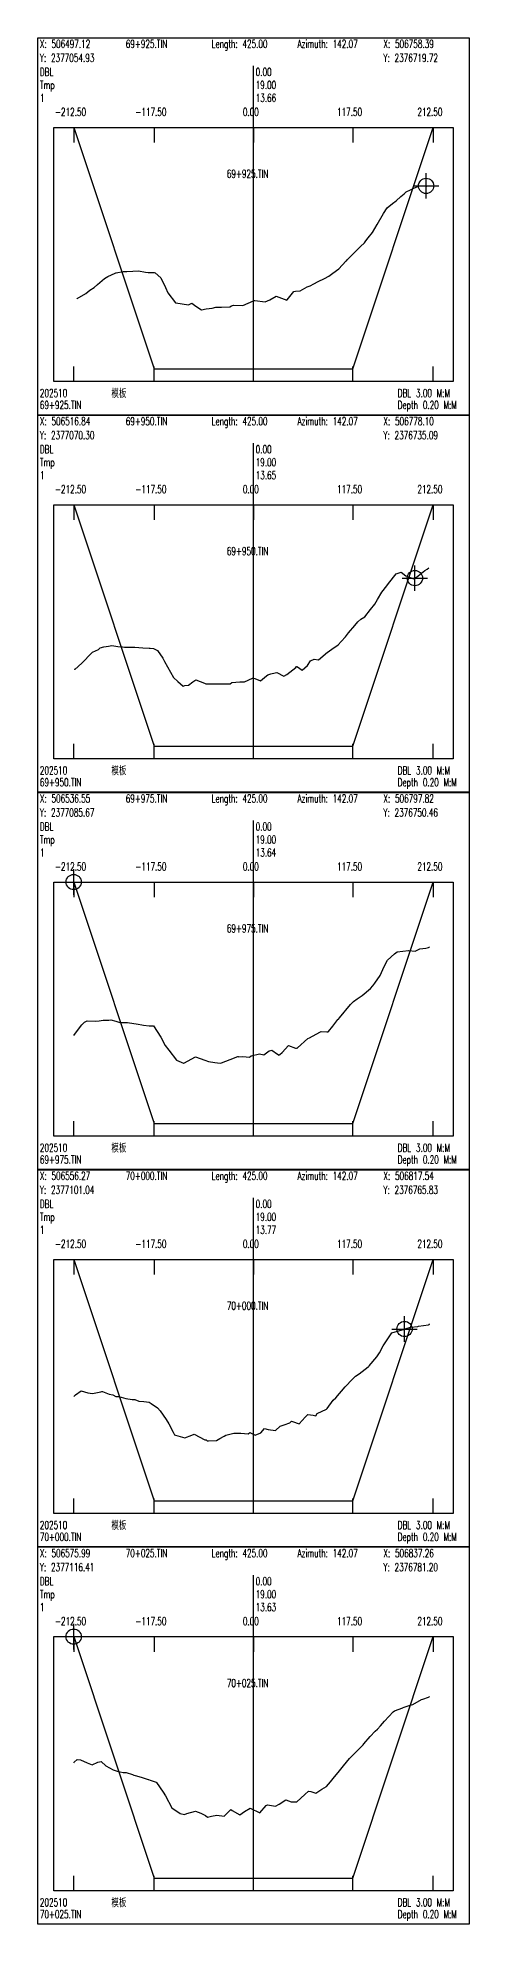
# Model space of a CAD drawing. Extents: x 1 to 194, y -24202 to 0.
# Drawn here: x 1 to 171, y -13660 to -12917 of the extents above; entities that cross this region are included whole.
import ezdxf

# ---------------------------------------------------------------- set-up
doc = ezdxf.new("R2010")
doc.units = 0
doc.header["$MEASUREMENT"] = 0
doc.layers.add('LABELS', color=7, linetype='Continuous')
doc.layers.add('XSECTION', color=7, linetype='Continuous')
doc.styles.get("Standard").update_dxf_attribs({"font": 'txt.shx'})

msp = doc.modelspace()

# ---------------------------------------------------------------- linework, layer by layer
at = {"color": 1}
for p, q in [((148.98, -12975.74), (158.98, -12975.74)), ((153.98, -12980.74), (153.98, -12970.74)), ((149.58, -13135.04), (149.58, -13125.04)), ((144.58, -13130.04), (154.58, -13130.04)), ((10.17, -13249.66), (20.17, -13249.66)), ((15.17, -13254.66), (15.17, -13244.66)), ((145.49, -13430.55), (145.49, -13420.55)), ((140.49, -13425.55), (150.49, -13425.55)), ((10.17, -13546.61), (20.17, -13546.61)), ((15.17, -13551.61), (15.17, -13541.61))]:
    msp.add_line(p, q, dxfattribs=at)
for centre in [(153.98, -12975.74), (149.58, -13130.04), (15.17, -13249.66), (145.49, -13425.55), (15.17, -13546.61)]:
    msp.add_circle(centre, 3, dxfattribs=at)
at = {"layer": 'XSECTION', "color": 0, "linetype": 'Continuous'}
for points in [[(1, -12917.42), (171, -12917.42), (171, -13065.89), (1, -13065.89), (1, -12917.42)], [(86, -13052.71), (86, -12928.48)], [(86, -13052.71), (86, -12928.48)], [(7.3, -12952.71), (164.7, -12952.71), (164.7, -13052.71), (7.3, -13052.71), (7.3, -12952.71)], [(15.17, -12952.71), (15.17, -12958.65)], [(15.17, -12952.71), (46.83, -13047.71)], [(15.17, -12952.71), (46.83, -13047.71)], [(46.83, -12952.71), (46.83, -12958.65)], [(86, -12952.71), (86, -12958.65)], [(125.17, -12952.71), (125.17, -12958.65)], [(125.17, -13047.71), (156.83, -12952.71)], [(125.17, -13047.71), (156.83, -12952.71)], [(156.83, -12952.71), (156.83, -12958.65)], [(15.17, -13052.71), (15.17, -13046.77)], [(46.83, -13052.71), (46.83, -13046.77)], [(46.83, -13047.71), (86, -13047.71)], [(46.83, -13047.71), (46.83, -13047.71)], [(46.83, -13047.71), (86, -13047.71)], [(86, -13052.71), (86, -13046.77)], [(86, -13047.71), (125.17, -13047.71)], [(86, -13047.71), (125.17, -13047.71)], [(125.17, -13052.71), (125.17, -13046.77)], [(125.17, -13047.71), (125.17, -13047.71)], [(156.83, -13052.71), (156.83, -13046.77)], [(1, -13065.9), (171, -13065.9), (171, -13214.36), (1, -13214.36), (1, -13065.9)], [(86, -13201.19), (86, -13076.95)], [(86, -13201.19), (86, -13076.95)], [(7.3, -13101.19), (164.7, -13101.19), (164.7, -13201.19), (7.3, -13201.19), (7.3, -13101.19)], [(15.17, -13101.19), (15.17, -13107.12)], [(15.17, -13101.19), (46.83, -13196.19)], [(15.17, -13101.19), (46.83, -13196.19)], [(46.83, -13101.19), (46.83, -13107.12)], [(86, -13101.19), (86, -13107.12)], [(125.17, -13101.19), (125.17, -13107.12)], [(125.17, -13196.19), (156.83, -13101.19)], [(125.17, -13196.19), (156.83, -13101.19)], [(156.83, -13101.19), (156.83, -13107.12)], [(15.17, -13201.19), (15.17, -13195.25)], [(46.83, -13201.19), (46.83, -13195.25)], [(46.83, -13196.19), (86, -13196.19)], [(46.83, -13196.19), (46.83, -13196.19)], [(46.83, -13196.19), (86, -13196.19)], [(86, -13201.19), (86, -13195.25)], [(86, -13196.19), (125.17, -13196.19)], [(86, -13196.19), (125.17, -13196.19)], [(125.17, -13201.19), (125.17, -13195.25)], [(125.17, -13196.19), (125.17, -13196.19)], [(156.83, -13201.19), (156.83, -13195.25)], [(1, -13214.37), (171, -13214.37), (171, -13362.84), (1, -13362.84), (1, -13214.37)], [(86, -13349.66), (86, -13225.43)], [(86, -13349.66), (86, -13225.43)], [(7.3, -13249.66), (164.7, -13249.66), (164.7, -13349.66), (7.3, -13349.66), (7.3, -13249.66)], [(15.17, -13249.66), (15.17, -13255.6)], [(15.17, -13249.66), (46.83, -13344.66)], [(15.17, -13249.66), (46.83, -13344.66)], [(46.83, -13249.66), (46.83, -13255.6)], [(86, -13249.66), (86, -13255.6)], [(125.17, -13249.66), (125.17, -13255.6)], [(125.17, -13344.66), (156.83, -13249.66)], [(125.17, -13344.66), (156.83, -13249.66)], [(156.83, -13249.66), (156.83, -13255.6)], [(15.17, -13349.66), (15.17, -13343.72)], [(46.83, -13349.66), (46.83, -13343.72)], [(46.83, -13344.66), (86, -13344.66)], [(46.83, -13344.66), (46.83, -13344.66)], [(46.83, -13344.66), (86, -13344.66)], [(86, -13349.66), (86, -13343.72)], [(86, -13344.66), (125.17, -13344.66)], [(86, -13344.66), (125.17, -13344.66)], [(125.17, -13349.66), (125.17, -13343.72)], [(125.17, -13344.66), (125.17, -13344.66)], [(156.83, -13349.66), (156.83, -13343.72)], [(1, -13362.85), (171, -13362.85), (171, -13511.32), (1, -13511.32), (1, -13362.85)], [(86, -13498.14), (86, -13373.9)], [(86, -13498.14), (86, -13373.9)], [(7.3, -13398.14), (164.7, -13398.14), (164.7, -13498.14), (7.3, -13498.14), (7.3, -13398.14)], [(15.17, -13398.14), (15.17, -13404.08)], [(15.17, -13398.14), (46.83, -13493.14)], [(15.17, -13398.14), (46.83, -13493.14)], [(46.83, -13398.14), (46.83, -13404.08)], [(86, -13398.14), (86, -13404.08)], [(125.17, -13398.14), (125.17, -13404.08)], [(125.17, -13493.14), (156.83, -13398.14)], [(125.17, -13493.14), (156.83, -13398.14)], [(156.83, -13398.14), (156.83, -13404.08)], [(15.17, -13498.14), (15.17, -13492.2)], [(46.83, -13498.14), (46.83, -13492.2)], [(46.83, -13493.14), (86, -13493.14)], [(46.83, -13493.14), (46.83, -13493.14)], [(46.83, -13493.14), (86, -13493.14)], [(86, -13498.14), (86, -13492.2)], [(86, -13493.14), (125.17, -13493.14)], [(86, -13493.14), (125.17, -13493.14)], [(125.17, -13498.14), (125.17, -13492.2)], [(125.17, -13493.14), (125.17, -13493.14)], [(156.83, -13498.14), (156.83, -13492.2)], [(1, -13511.33), (171, -13511.33), (171, -13659.79), (1, -13659.79), (1, -13511.33)], [(86, -13646.61), (86, -13522.38)], [(86, -13646.61), (86, -13522.38)], [(7.3, -13546.61), (164.7, -13546.61), (164.7, -13646.61), (7.3, -13646.61), (7.3, -13546.61)], [(15.17, -13546.61), (15.17, -13552.55)], [(15.17, -13546.61), (46.83, -13641.61)], [(15.17, -13546.61), (46.83, -13641.61)], [(46.83, -13546.61), (46.83, -13552.55)], [(86, -13546.61), (86, -13552.55)], [(125.17, -13546.61), (125.17, -13552.55)], [(125.17, -13641.61), (156.83, -13546.61)], [(125.17, -13641.61), (156.83, -13546.61)], [(156.83, -13546.61), (156.83, -13552.55)], [(15.17, -13646.61), (15.17, -13640.68)], [(46.83, -13646.61), (46.83, -13640.68)], [(46.83, -13641.61), (86, -13641.61)], [(46.83, -13641.61), (46.83, -13641.61)], [(46.83, -13641.61), (86, -13641.61)], [(86, -13646.61), (86, -13640.68)], [(86, -13641.61), (125.17, -13641.61)], [(86, -13641.61), (125.17, -13641.61)], [(125.17, -13646.61), (125.17, -13640.68)], [(125.17, -13641.61), (125.17, -13641.61)], [(156.83, -13646.61), (156.83, -13640.68)]]:
    msp.add_lwpolyline(points, dxfattribs=at)
at = {"layer": 'XSECTION', "color": 1, "linetype": 'Continuous'}
for points in [[(16.36, -13020.11), (16.37, -13020.11), (16.38, -13020.11), (16.5, -13020.06), (20.01, -13018.01), (21.59, -13016.71), (23.29, -13015.71), (24.52, -13014.51), (27.31, -13012.16), (28.59, -13011.41), (31.48, -13010.01), (31.72, -13009.96), (31.94, -13009.96), (34.62, -13009.41), (36.17, -13009.41), (38.49, -13009.26), (40.64, -13009.16), (43.44, -13009.66), (44.54, -13009.81), (46.93, -13009.76), (47.24, -13009.91), (49.55, -13011.86), (51.36, -13015.76), (52.27, -13017.76), (55.29, -13021.76), (55.42, -13021.76), (60.36, -13022.51), (61.73, -13021.81), (63.27, -13023.06), (65.57, -13024.56), (67.38, -13024.11), (69.77, -13023.86), (71.11, -13023.51), (72.53, -13023.41), (73.42, -13023.51), (76.67, -13023.31), (77.36, -13022.96), (78.11, -13022.66), (81.81, -13022.76), (86.04, -13021.01), (86.26, -13020.86), (86.31, -13020.86), (86.51, -13020.81), (90.65, -13021.36), (92.37, -13020.56), (94.93, -13019.16), (94.94, -13019.16), (99.16, -13020.66), (99.28, -13020.56), (101.91, -13017.31), (102.52, -13017.11), (104.39, -13017.01), (107.14, -13015.41), (108.32, -13015.06), (109.73, -13014.26), (111.45, -13013.41), (113.9, -13012.16), (115.73, -13011.26), (117.31, -13010.06), (119.58, -13008.36), (122.4, -13005.41), (122.62, -13005.16), (122.89, -13004.81), (125.3, -13002.41), (128.19, -12999.56), (129.66, -12998.11), (130.25, -12997.41), (131.18, -12996.21), (132.83, -12994.11), (134.68, -12990.96), (137.14, -12986.56), (138.63, -12984.36), (140.78, -12982.66), (142.15, -12981.61), (143.98, -12979.96), (145.29, -12978.81), (146.15, -12978.11), (147.85, -12977.26), (149.12, -12976.56), (150.97, -12975.81), (152.38, -12975.71), (153.35, -12975.66), (153.88, -12975.76), (154.24, -12975.86), (154.45, -12975.66)], [(15.42, -13165.94), (15.51, -13165.94), (15.69, -13165.99), (18.42, -13163.49), (19.01, -13162.89), (21.62, -13160.19), (22.51, -13159.29), (22.6, -13159.19), (24.96, -13158.14), (25.66, -13157.44), (27.09, -13157.14), (28.91, -13156.79), (30.16, -13156.64), (32.56, -13156.99), (34.42, -13157.09), (35.19, -13157.19), (38.77, -13157.29), (39.31, -13157.29), (42.36, -13157.44), (44.9, -13157.59), (45.34, -13157.59), (46.59, -13157.79), (48.19, -13158.54), (50.31, -13161.54), (50.97, -13162.84), (54.53, -13169.19), (56.2, -13170.69), (58.36, -13172.54), (58.91, -13172.39), (60.38, -13172.19), (62.13, -13170.94), (63.32, -13170.09), (66.7, -13171.44), (67.23, -13171.64), (69.09, -13171.64), (73.01, -13171.64), (73.3, -13171.69), (76.87, -13171.64), (77.4, -13171.14), (80.68, -13170.94), (82.49, -13170.89), (85.56, -13169.49), (86.04, -13169.44), (86.48, -13169.54), (88.75, -13170.44), (91.09, -13168.54), (91.6, -13168.14), (92.87, -13167.79), (94.47, -13167.39), (95.13, -13167.24), (97.91, -13168.69), (99.12, -13167.94), (102.65, -13165.24), (103, -13164.89), (103.13, -13164.84), (103.29, -13164.99), (105.16, -13166.29), (107.21, -13164.49), (108.45, -13162.64), (109.89, -13161.99), (111.58, -13162.19), (115.1, -13159.19), (115.75, -13158.84), (115.97, -13158.69), (116.88, -13158.04), (119.37, -13156.29), (120.54, -13155.04), (122.27, -13153.14), (123.48, -13151.59), (125.87, -13148.74), (127.06, -13147.29), (128.29, -13146.19), (129.81, -13145.29), (132.14, -13142.39), (133.78, -13140.29), (134.84, -13138.49), (136.5, -13135.64), (138.51, -13133.09), (139.17, -13132.19), (142.15, -13128.44), (142.21, -13128.44), (144.2, -13127.79), (146.06, -13129.14), (149.12, -13130.39), (149.49, -13130.09), (150.14, -13129.64), (153.5, -13127.09), (154.45, -13126.59), (155.01, -13126.04)], [(15.17, -13310.06), (16.27, -13308.56), (18.32, -13305.91), (19.49, -13304.76), (20.54, -13304.31), (23.88, -13304.46), (25.17, -13304.31), (26.75, -13304.06), (29.01, -13303.96), (29.87, -13303.86), (31.77, -13304.46), (33.31, -13304.96), (33.75, -13304.96), (36.35, -13304.96), (40.56, -13305.61), (41.99, -13305.86), (42.7, -13305.96), (44.85, -13306.21), (46.58, -13306.31), (49.54, -13310.71), (51.16, -13314.01), (52.7, -13315.86), (55.69, -13319.76), (58.41, -13320.91), (58.46, -13320.96), (58.52, -13320.91), (63.16, -13318.46), (66.88, -13319.76), (68.21, -13320.26), (70.71, -13320.66), (72.88, -13320.96), (73.38, -13320.76), (76.85, -13319.51), (79.8, -13318.36), (80.01, -13318.31), (80.18, -13318.46), (81.86, -13318.26), (84.39, -13318.56), (85.03, -13318.11), (88.36, -13317.31), (90.11, -13317.71), (92.13, -13316.11), (93.24, -13315.81), (95.39, -13317.41), (96.08, -13317.76), (96.4, -13317.56), (97.28, -13316.76), (99.81, -13313.96), (102.49, -13315.01), (102.95, -13315.06), (103.12, -13315.11), (103.3, -13314.91), (107.4, -13311.21), (108.01, -13310.91), (112.08, -13308.76), (112.68, -13308.46), (114.84, -13308.61), (115.39, -13308.56), (115.49, -13308.51), (117.19, -13306.41), (119.28, -13303.81), (119.49, -13303.61), (119.88, -13303.11), (124.19, -13297.91), (125.33, -13296.61), (126.86, -13295.66), (128.78, -13294.36), (132.08, -13291.56), (133.05, -13290.56), (133.81, -13289.51), (135.87, -13286.46), (137.48, -13282.96), (138.72, -13280.46), (141.58, -13277.96), (142.6, -13277.11), (147.03, -13276.56), (147.21, -13276.61), (149.64, -13276.81), (151.5, -13276.01), (153.85, -13275.66), (154.93, -13275.41), (155.24, -13275.31), (155.3, -13275.21)], [(15.17, -13452.14), (15.83, -13451.49), (18.06, -13449.89), (20.73, -13450.69), (22.64, -13450.99), (25.88, -13450.24), (26.31, -13450.09), (26.5, -13450.19), (29.13, -13451.19), (30.55, -13451.49), (31.78, -13452.09), (32.99, -13452.09), (35.65, -13452.89), (38.18, -13453.24), (39.21, -13453.29), (40.77, -13453.94), (42.85, -13454.14), (44.84, -13454.29), (45.69, -13454.84), (48.2, -13456.59), (49.21, -13457.79), (51.54, -13461.19), (52.65, -13462.89), (54.38, -13466.09), (54.89, -13467.14), (55.3, -13467.34), (58.93, -13468.44), (61.71, -13467.29), (62.64, -13466.99), (66.82, -13469.14), (67.37, -13469.19), (67.76, -13469.59), (68.23, -13469.59), (71.48, -13469.49), (72.8, -13468.59), (74.39, -13467.69), (75.11, -13467.29), (78.23, -13466.59), (78.69, -13466.59), (80.96, -13466.54), (83.84, -13466.84), (84.61, -13466.29), (86.68, -13467.34), (88.88, -13466.44), (90.39, -13464.74), (91.82, -13465.04), (94.69, -13465.44), (96.53, -13463.74), (98.04, -13463.24), (100.34, -13462.44), (101.01, -13461.79), (101.42, -13461.99), (104.03, -13462.89), (106.37, -13460.29), (107.35, -13459.24), (109.45, -13459.44), (110.49, -13459.69), (111.11, -13458.84), (114.8, -13457.04), (115.02, -13456.84), (117.36, -13453.59), (118.41, -13452.59), (122.07, -13448.29), (122.59, -13447.74), (124.41, -13445.79), (126.19, -13444.09), (127.58, -13443.14), (131.18, -13440.39), (131.38, -13440.24), (131.61, -13439.99), (134.61, -13436.54), (135.57, -13434.99), (137.04, -13432.14), (139.39, -13428.69), (140.43, -13427.04), (145.41, -13425.59), (145.48, -13425.54), (145.52, -13425.54), (145.55, -13425.54), (148.01, -13424.79), (150.68, -13424.54), (151.04, -13424.49), (154.87, -13423.89), (155.15, -13423.79), (155.33, -13423.59), (155.38, -13423.49)], [(15.17, -13596.26), (15.4, -13596.01), (16.6, -13594.91), (17.89, -13595.06), (20.55, -13596.31), (22.42, -13597.06), (24.7, -13596.01), (26.05, -13595.76), (27.82, -13597.46), (30.77, -13598.96), (32.3, -13599.61), (34.61, -13600.01), (35.85, -13600.11), (38.4, -13600.91), (38.83, -13601.06), (39.44, -13601.26), (41.72, -13601.91), (44.57, -13602.81), (44.67, -13602.86), (45.29, -13603.06), (47.66, -13603.81), (47.78, -13603.96), (50.44, -13607.81), (51.3, -13609.26), (53.8, -13613.96), (57.12, -13616.16), (58.81, -13616.61), (59.79, -13616.26), (63.18, -13615.31), (65.21, -13616.11), (67.11, -13616.96), (67.82, -13617.66), (69.41, -13617.21), (71.62, -13616.91), (74.39, -13617.21), (74.46, -13617.21), (74.68, -13617.01), (77.13, -13614.66), (77.66, -13615.01), (80.56, -13616.71), (82.45, -13615.36), (84.68, -13614.16), (88.45, -13615.91), (88.46, -13615.91), (91.05, -13613.06), (91.5, -13612.81), (94.66, -13613.31), (96.15, -13612.56), (98.72, -13610.81), (100.85, -13611.66), (102.19, -13611.66), (103.01, -13611.61), (106.22, -13608.71), (107.62, -13607.41), (108.62, -13607.61), (110.55, -13608.21), (112.87, -13606.61), (114.72, -13605.56), (116.27, -13603.71), (117.9, -13601.71), (119.32, -13600.06), (121.49, -13597.51), (123.84, -13594.51), (126.64, -13591.71), (128.93, -13589.41), (129.22, -13589.16), (129.47, -13588.81), (131.89, -13585.86), (133.97, -13583.86), (134.84, -13583.06), (136, -13581.66), (137.55, -13579.81), (141.04, -13576.26), (141.48, -13575.76), (144.79, -13574.56), (145, -13574.51), (147.25, -13573.76), (148.74, -13573.31), (152.13, -13571.36), (152.73, -13571.16), (154.89, -13570.46), (155.21, -13570.26), (155.27, -13570.16)]]:
    msp.add_lwpolyline(points, dxfattribs=at)

# ---------------------------------------------------------------- texts
at = {"layer": 'LABELS', "color": 0, "width": 0.666667}
for s, height, p in [('Y: 2377054.93', 3.1482, (1.85, -12926.95)), ('X: 506497.12', 3.1482, (1.85, -12921.42)), ('69+925.TIN', 3.148, (35.68, -12921.42)), ('Length: 425.00', 3.1482, (69.51, -12921.42)), ('Azimuth: 142.07', 3.1482, (103.34, -12921.42)), ('Y: 2376719.72', 3.1482, (137.17, -12926.95)), ('X: 506758.39', 3.1482, (137.17, -12921.42)), ('DBL', 3.148, (1.85, -12932.47)), ('0.00', 3.148, (86.85, -12932.47)), ('0.00', 3.148, (86.85, -12932.47)), ('Tmp', 3.148, (1.85, -12937.58)), ('19.00', 3.148, (86.85, -12937.58)), ('19.00', 3.148, (86.85, -12937.58)), ('-212.50', 3.148, (7.82, -12948.21)), ('-117.50', 3.148, (39.49, -12948.21)), ('0.00', 3.148, (81.8, -12948.21)), ('117.50', 3.148, (118.87, -12948.21)), ('212.50', 3.148, (150.54, -12948.21)), ('69+925.TIN', 3.148, (75.5, -12972.52)), ('模板', 3.148, (30.04, -13058.83)), ('DBL 3.00 M:M', 3.1482, (142.81, -13058.83)), ('69+925.TIN', 3.148, (1.85, -13063.51)), ('Depth 0.20 M:M', 3.1482, (142.81, -13063.51)), ('Y: 2377070.30', 3.1482, (1.85, -13075.42)), ('X: 506516.84', 3.1482, (1.85, -13069.9)), ('69+950.TIN', 3.148, (35.68, -13069.9)), ('Length: 425.00', 3.1482, (69.51, -13069.9)), ('Azimuth: 142.07', 3.1482, (103.34, -13069.9)), ('Y: 2376735.09', 3.1482, (137.17, -13075.42)), ('X: 506778.10', 3.1482, (137.17, -13069.9)), ('DBL', 3.148, (1.85, -13080.95)), ('0.00', 3.148, (86.85, -13080.95)), ('0.00', 3.148, (86.85, -13080.95)), ('Tmp', 3.148, (1.85, -13086.05)), ('19.00', 3.148, (86.85, -13086.05)), ('19.00', 3.148, (86.85, -13086.05)), ('-212.50', 3.148, (7.82, -13096.68)), ('-117.50', 3.148, (39.49, -13096.68)), ('0.00', 3.148, (81.8, -13096.68)), ('117.50', 3.148, (118.87, -13096.68)), ('212.50', 3.148, (150.54, -13096.68)), ('69+950.TIN', 3.148, (75.5, -13121)), ('模板', 3.148, (30.04, -13207.31)), ('DBL 3.00 M:M', 3.1482, (142.81, -13207.31)), ('69+950.TIN', 3.148, (1.85, -13211.99)), ('Depth 0.20 M:M', 3.1482, (142.81, -13211.99)), ('Y: 2377085.67', 3.1482, (1.85, -13223.9)), ('X: 506536.55', 3.1482, (1.85, -13218.37)), ('69+975.TIN', 3.148, (35.68, -13218.37)), ('Length: 425.00', 3.1482, (69.51, -13218.37)), ('Azimuth: 142.07', 3.1482, (103.34, -13218.37)), ('Y: 2376750.46', 3.1482, (137.17, -13223.9)), ('X: 506797.82', 3.1482, (137.17, -13218.37)), ('DBL', 3.148, (1.85, -13229.43)), ('0.00', 3.148, (86.85, -13229.43)), ('0.00', 3.148, (86.85, -13229.43)), ('Tmp', 3.148, (1.85, -13234.53)), ('19.00', 3.148, (86.85, -13234.53)), ('19.00', 3.148, (86.85, -13234.53)), ('-212.50', 3.148, (7.82, -13245.16)), ('-117.50', 3.148, (39.49, -13245.16)), ('0.00', 3.148, (81.8, -13245.16)), ('117.50', 3.148, (118.87, -13245.16)), ('212.50', 3.148, (150.54, -13245.16)), ('69+975.TIN', 3.148, (75.5, -13269.48)), ('模板', 3.148, (30.04, -13355.79)), ('DBL 3.00 M:M', 3.1482, (142.81, -13355.79)), ('69+975.TIN', 3.148, (1.85, -13360.46)), ('Depth 0.20 M:M', 3.1482, (142.81, -13360.46)), ('Y: 2377101.04', 3.1482, (1.85, -13372.38)), ('X: 506556.27', 3.1482, (1.85, -13366.85)), ('70+000.TIN', 3.148, (35.68, -13366.85)), ('Length: 425.00', 3.1482, (69.51, -13366.85)), ('Azimuth: 142.07', 3.1482, (103.34, -13366.85)), ('Y: 2376765.83', 3.1482, (137.17, -13372.38)), ('X: 506817.54', 3.1482, (137.17, -13366.85)), ('DBL', 3.148, (1.85, -13377.9)), ('0.00', 3.148, (86.85, -13377.9)), ('0.00', 3.148, (86.85, -13377.9)), ('Tmp', 3.148, (1.85, -13383)), ('19.00', 3.148, (86.85, -13383)), ('19.00', 3.148, (86.85, -13383)), ('-212.50', 3.148, (7.82, -13393.63)), ('-117.50', 3.148, (39.49, -13393.63)), ('0.00', 3.148, (81.8, -13393.63)), ('117.50', 3.148, (118.87, -13393.63)), ('212.50', 3.148, (150.54, -13393.63)), ('70+000.TIN', 3.148, (75.5, -13417.95)), ('模板', 3.148, (30.04, -13504.26)), ('DBL 3.00 M:M', 3.1482, (142.81, -13504.26)), ('70+000.TIN', 3.148, (1.85, -13508.94)), ('Depth 0.20 M:M', 3.1482, (142.81, -13508.94)), ('Y: 2377116.41', 3.1482, (1.85, -13520.85)), ('X: 506575.99', 3.1482, (1.85, -13515.33)), ('70+025.TIN', 3.148, (35.68, -13515.33)), ('Length: 425.00', 3.1482, (69.51, -13515.33)), ('Azimuth: 142.07', 3.1482, (103.34, -13515.33)), ('Y: 2376781.20', 3.1482, (137.17, -13520.85)), ('X: 506837.26', 3.1482, (137.17, -13515.33)), ('DBL', 3.148, (1.85, -13526.38)), ('0.00', 3.148, (86.85, -13526.38)), ('0.00', 3.148, (86.85, -13526.38)), ('Tmp', 3.148, (1.85, -13531.48)), ('19.00', 3.148, (86.85, -13531.48)), ('19.00', 3.148, (86.85, -13531.48)), ('-212.50', 3.148, (7.82, -13542.11)), ('-117.50', 3.148, (39.49, -13542.11)), ('0.00', 3.148, (81.8, -13542.11)), ('117.50', 3.148, (118.87, -13542.11)), ('212.50', 3.148, (150.54, -13542.11)), ('70+025.TIN', 3.148, (75.5, -13566.43)), ('模板', 3.148, (30.04, -13652.74)), ('DBL 3.00 M:M', 3.1482, (142.81, -13652.74)), ('70+025.TIN', 3.148, (1.85, -13657.41)), ('Depth 0.20 M:M', 3.1482, (142.81, -13657.41))]:
    msp.add_text(s, height=height, dxfattribs=at).set_placement(p)
at = {"layer": 'LABELS', "color": 1, "width": 0.666667}
for s, height, p in [('1', 3.15, (1.85, -12942.68)), ('13.66', 3.148, (86.85, -12942.68)), ('13.66', 3.148, (86.85, -12942.68)), ('202510', 3.148, (1.85, -13058.83)), ('1', 3.15, (1.85, -13091.15)), ('13.65', 3.148, (86.85, -13091.15)), ('13.65', 3.148, (86.85, -13091.15)), ('202510', 3.148, (1.85, -13207.31)), ('1', 3.15, (1.85, -13239.63)), ('13.64', 3.148, (86.85, -13239.63)), ('13.64', 3.148, (86.85, -13239.63)), ('202510', 3.148, (1.85, -13355.79)), ('1', 3.15, (1.85, -13388.1)), ('13.77', 3.148, (86.85, -13388.1)), ('13.77', 3.148, (86.85, -13388.1)), ('202510', 3.148, (1.85, -13504.26)), ('1', 3.15, (1.85, -13536.58)), ('13.63', 3.148, (86.85, -13536.58)), ('13.63', 3.148, (86.85, -13536.58)), ('202510', 3.148, (1.85, -13652.74))]:
    msp.add_text(s, height=height, dxfattribs=at).set_placement(p)

doc.saveas('drawing.dxf')
